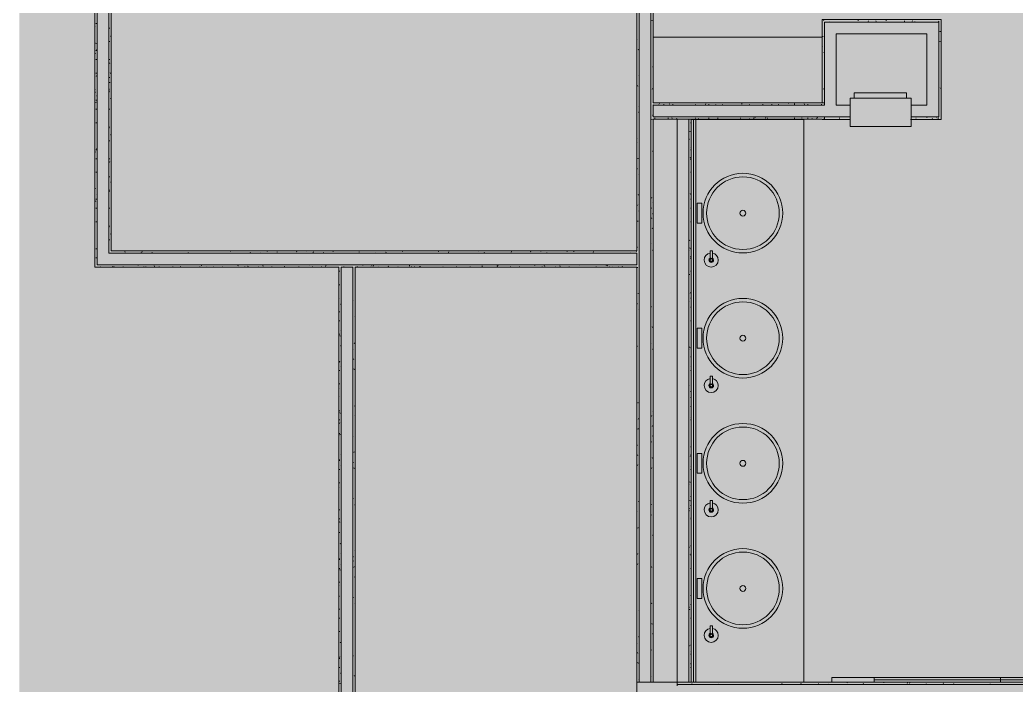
# Model space of a CAD drawing. Header units: inches. Extents: x 4757 to 6810, y 9919 to 10986.
# Drawn here: x 5178.5 to 5390.8, y 10132.2 to 10274 of the extents above; entities that cross this region are included whole.
import ezdxf

# ---------------------------------------------------------------- set-up
doc = ezdxf.new("R2010")
doc.units = ezdxf.units.IN
doc.header["$MEASUREMENT"] = 0
for name, color, linetype, lineweight in [('A-DETL-GENF', 92, 'Continuous', 9), ('A-DETL-THIN', 151, 'Continuous', 9), ('A-EQPM', 7, 'Continuous', 9), ('A-FLOR-CASE', 7, 'Continuous', 9), ('A-WALL-PATT', 111, 'Continuous', 13), ('I-WALL', 2, 'Continuous', 9), ('Propidex Polylines', 7, 'Continuous', 9), ('Rosslyn Plaza North_1777 North Kent St _W632_-09_dwg', 8, 'Continuous', 9)]:
    doc.layers.add(name, color=color, linetype=linetype, lineweight=lineweight)

# ---------------------------------------------------------------- blocks, each defined once
blk = doc.blocks.new('Rosslyn Plaza North_1777 North Kent St _W632_-09_dwg-6954577-Level XX  CONSTRUCTION')
at = {"lineweight": 9}
for p, q in [((5368.35, 10252.78), (5368.29, 10252.73)), ((5310.42, 10132.79), (5310.3, 10132.79))]:
    blk.add_line(p, q, dxfattribs=at)
at = {"lineweight": 9, "flags": 128}
for points in [[(5356.3, 10257.28), (5356.3, 10258.41), (5367.42, 10258.41), (5367.42, 10257.28)], [(5351.49, 10132.78), (5351.49, 10133.78), (5387.49, 10133.78), (5387.49, 10132.78)]]:
    blk.add_lwpolyline(points, dxfattribs=at)
blk.add_lwpolyline([(5313.92, 10132.78), (5319.06, 10132.78)], close=True, dxfattribs=at)
at = {"layer": 'A-EQPM', "flags": 128}
for points in [[(5355.42, 10251.28), (5368.42, 10251.28), (5368.42, 10257.28), (5355.42, 10257.28)], [(5321.56, 10252.78), (5322.56, 10252.78), (5322.56, 10132.78), (5321.56, 10132.78), (5322.06, 10132.78), (5322.06, 10252.78), (5321.56, 10252.78), (5321.56, 10132.78)], [(5360.5, 10132.78), (5360.5, 10133.78), (5396.5, 10133.78), (5396.5, 10132.78), (5396.5, 10133.28), (5360.5, 10133.28), (5360.5, 10132.78), (5396.5, 10132.78)]]:
    blk.add_lwpolyline(points, close=True, dxfattribs=at)
for points in [[(5326.06, 10222.88), (5326.06, 10224.78), (5325.56, 10224.78), (5325.56, 10222.88)], [(5326.06, 10196.13), (5326.06, 10198.03), (5325.56, 10198.03), (5325.56, 10196.13)], [(5326.06, 10169.63), (5326.06, 10171.53), (5325.56, 10171.53), (5325.56, 10169.63)], [(5326.06, 10142.88), (5326.06, 10144.78), (5325.56, 10144.78), (5325.56, 10142.88)]]:
    blk.add_lwpolyline(points, dxfattribs=at)
at = {"layer": 'A-EQPM'}
for centre, radius, start, end in [((5325.81, 10222.78), 1.5, 99.3186, 179.9853), ((5325.82, 10222.78), 1.5, 0.0147, 80.6814), ((5325.81, 10222.78), 1.5, 180, 0), ((5325.81, 10222.78), 0.5, 119.9773, 179.9773), ((5325.81, 10222.78), 0.5, 180, 0), ((5325.82, 10222.78), 0.382, 0, 180), ((5325.82, 10222.78), 0.382, 180, 0), ((5325.81, 10222.78), 0.25, 0, 180), ((5325.81, 10222.78), 0.25, 180, 0), ((5325.82, 10222.78), 0.5, 0.0227, 60.0227), ((5325.81, 10196.03), 1.5, 99.3186, 179.9853), ((5325.82, 10196.03), 1.5, 0.0147, 80.6814), ((5325.81, 10196.03), 1.5, 180, 0), ((5325.81, 10196.03), 0.5, 119.9773, 179.9773), ((5325.81, 10196.03), 0.5, 180, 0), ((5325.82, 10196.03), 0.382, 0, 180), ((5325.82, 10196.03), 0.382, 180, 0), ((5325.81, 10196.03), 0.25, 0, 180), ((5325.81, 10196.03), 0.25, 180, 0), ((5325.82, 10196.03), 0.5, 0.0227, 60.0227), ((5325.81, 10169.53), 1.5, 99.3186, 179.9853), ((5325.82, 10169.53), 1.5, 0.0147, 80.6814), ((5325.81, 10169.53), 1.5, 180, 0), ((5325.81, 10169.53), 0.5, 119.9773, 179.9773), ((5325.81, 10169.53), 0.5, 180, 0), ((5325.82, 10169.53), 0.382, 0, 180), ((5325.82, 10169.53), 0.382, 180, 0), ((5325.81, 10169.53), 0.25, 0, 180), ((5325.81, 10169.53), 0.25, 180, 0), ((5325.82, 10169.53), 0.5, 0.0227, 60.0227), ((5325.81, 10142.78), 1.5, 99.3186, 179.9853), ((5325.82, 10142.78), 1.5, 0.0147, 80.6814), ((5325.81, 10142.78), 1.5, 180, 0), ((5325.81, 10142.78), 0.5, 119.9773, 179.9773), ((5325.81, 10142.78), 0.5, 180, 0), ((5325.82, 10142.78), 0.382, 0, 180), ((5325.82, 10142.78), 0.382, 180, 0), ((5325.81, 10142.78), 0.25, 0, 180), ((5325.81, 10142.78), 0.25, 180, 0), ((5325.82, 10142.78), 0.5, 0.0227, 60.0227)]:
    blk.add_arc(centre, radius, start, end, dxfattribs=at)
at = {"layer": 'A-FLOR-CASE'}
blk.add_line((5349.42, 10270.31), (5313.42, 10270.31), dxfattribs=at)
at = {"layer": 'A-FLOR-CASE', "flags": 128}
blk.add_lwpolyline([(5345.56, 10132.78), (5345.56, 10252.78), (5322.56, 10252.78)], dxfattribs=at)
for points in [[(5323.81, 10234.91), (5322.81, 10234.91), (5322.81, 10230.66), (5323.81, 10230.66)], [(5323.81, 10208.24), (5322.81, 10208.24), (5322.81, 10203.99), (5323.81, 10203.99)], [(5323.81, 10181.57), (5322.81, 10181.57), (5322.81, 10177.32), (5323.81, 10177.32)], [(5323.81, 10154.91), (5322.81, 10154.91), (5322.81, 10150.66), (5323.81, 10150.66)]]:
    blk.add_lwpolyline(points, close=True, dxfattribs=at)
at = {"layer": 'A-FLOR-CASE'}
for centre in [(5332.56, 10232.78), (5332.56, 10206.12), (5332.56, 10179.45), (5332.56, 10152.78)]:
    blk.add_circle(centre, 0.625, dxfattribs=at)
for centre, radius, start, end in [((5332.56, 10232.78), 8.49, 0, 180), ((5332.57, 10232.78), 7.74, 0, 180), ((5332.56, 10232.78), 8.49, 180, 0), ((5332.57, 10232.78), 7.74, 180, 0), ((5332.56, 10206.12), 8.49, 0, 180), ((5332.57, 10206.12), 7.74, 0, 180), ((5332.56, 10206.12), 8.49, 180, 0), ((5332.57, 10206.12), 7.74, 180, 0), ((5332.56, 10179.45), 8.49, 0, 180), ((5332.57, 10179.45), 7.74, 0, 180), ((5332.56, 10179.45), 8.49, 180, 0), ((5332.57, 10179.45), 7.74, 180, 0), ((5332.56, 10152.78), 8.49, 0, 180), ((5332.57, 10152.78), 7.74, 0, 180), ((5332.56, 10152.78), 8.49, 180, 0), ((5332.57, 10152.78), 7.74, 180, 0)]:
    blk.add_arc(centre, radius, start, end, dxfattribs=at)
at = {"layer": 'A-WALL-PATT', "color": 7, "lineweight": 9}
for p, q in [((5194.67, 10273.19), (5194.79, 10273.19)), ((5309.92, 10273.19), (5309.99, 10273.19)), ((5313.23, 10273.79), (5313.17, 10273.9)), ((5349.78, 10273.84), (5349.72, 10273.95)), ((5351.07, 10273.53), (5351.03, 10273.6)), ((5355.84, 10273.56), (5355.83, 10273.53)), ((5357.15, 10273.91), (5357.09, 10273.8)), ((5359.29, 10273.78), (5359.23, 10273.67)), ((5360.98, 10273.65), (5360.91, 10273.76)), ((5363.12, 10273.78), (5363.06, 10273.89)), ((5364.37, 10273.53), (5364.37, 10273.54)), ((5367.03, 10273.75), (5366.97, 10273.64)), ((5368.72, 10273.68), (5368.65, 10273.79)), ((5369.18, 10273.62), (5369.13, 10273.53)), ((5194.49, 10272.49), (5194.43, 10272.38)), ((5197.55, 10272.23), (5197.67, 10272.23)), ((5374.29, 10271.27), (5374.31, 10271.27)), ((5374.44, 10271.45), (5374.38, 10271.56)), ((5374.65, 10271.57), (5374.58, 10271.46)), ((5194.71, 10269.04), (5194.65, 10268.93)), ((5197.55, 10269.35), (5197.67, 10269.35)), ((5197.82, 10270.57), (5197.75, 10270.46)), ((5309.92, 10270.31), (5309.99, 10270.31)), ((5309.98, 10269), (5309.92, 10268.9)), ((5310.03, 10269.73), (5309.97, 10269.84)), ((5349.64, 10270.49), (5349.57, 10270.38)), ((5374.57, 10269.3), (5374.51, 10269.41)), ((5194.58, 10266.89), (5194.52, 10266.78)), ((5194.67, 10267.43), (5194.79, 10267.43)), ((5194.9, 10267.55), (5194.83, 10267.66)), ((5310.33, 10267.69), (5310.26, 10267.58)), ((5312.95, 10268.39), (5312.92, 10268.34)), ((5349.51, 10268.35), (5349.44, 10268.24)), ((5349.86, 10267.04), (5349.79, 10266.93)), ((5374.29, 10267.43), (5374.31, 10267.43)), ((5194.67, 10265.51), (5194.79, 10265.51)), ((5194.91, 10265.54), (5194.87, 10265.47)), ((5197.55, 10265.51), (5197.67, 10265.51)), ((5197.65, 10264.71), (5197.58, 10264.82)), ((5309.92, 10264.55), (5309.99, 10264.55)), ((5194.67, 10262.63), (5194.79, 10262.63)), ((5197.43, 10264.14), (5197.41, 10264.11)), ((5197.78, 10262.56), (5197.71, 10262.67)), ((5309.92, 10262.63), (5309.99, 10262.63)), ((5313.39, 10263.91), (5313.33, 10264.02)), ((5374.29, 10263.59), (5374.31, 10263.59)), ((5194.45, 10260.64), (5194.41, 10260.71)), ((5194.8, 10261.96), (5194.74, 10262.07)), ((5197.55, 10261.67), (5197.67, 10261.67)), ((5197.65, 10260.69), (5197.59, 10260.58)), ((5197.9, 10260.42), (5197.84, 10260.53)), ((5310.42, 10262.09), (5310.36, 10261.98)), ((5349.47, 10260.61), (5349.42, 10260.52)), ((5374.29, 10260.71), (5374.31, 10260.71)), ((5194.55, 10259.15), (5194.49, 10259.04)), ((5194.58, 10258.5), (5194.52, 10258.61)), ((5197.52, 10258.55), (5197.46, 10258.44)), ((5197.55, 10259.11), (5197.49, 10259.22)), ((5197.55, 10258.79), (5197.67, 10258.79)), ((5309.92, 10259.75), (5309.99, 10259.75)), ((5310.19, 10259.85), (5310.13, 10259.96)), ((5313.27, 10259.34), (5313.2, 10259.23)), ((5349.82, 10259.3), (5349.76, 10259.19)), ((5374.35, 10259.54), (5374.29, 10259.44)), ((5374.73, 10259.42), (5374.67, 10259.53)), ((5194.71, 10256.36), (5194.64, 10256.47)), ((5194.67, 10256.87), (5194.79, 10256.87)), ((5194.9, 10257.84), (5194.84, 10257.73)), ((5197.88, 10257.23), (5197.81, 10257.12)), ((5312.95, 10257), (5312.92, 10257.05)), ((5314.74, 10255.82), (5314.67, 10255.93)), ((5314.8, 10256.24), (5314.74, 10256.13)), ((5316.94, 10256.11), (5316.88, 10256)), ((5324.68, 10256.07), (5324.62, 10255.96)), ((5326.83, 10255.95), (5326.76, 10255.84)), ((5332.36, 10256.02), (5332.3, 10256.13)), ((5333.69, 10256.31), (5333.67, 10256.28)), ((5340.16, 10256.01), (5340.1, 10255.9)), ((5341.45, 10256.31), (5341.41, 10256.25)), ((5342.24, 10256.18), (5342.18, 10256.29)), ((5343.62, 10256.23), (5343.55, 10256.12)), ((5344.38, 10256.31), (5344.38, 10256.31)), ((5345.7, 10255.96), (5345.63, 10256.07)), ((5349.92, 10256.32), (5349.92, 10256.33)), ((5374.29, 10256.87), (5374.31, 10256.87)), ((5194.67, 10254.95), (5194.79, 10254.95)), ((5197.55, 10254.95), (5197.67, 10254.95)), ((5309.92, 10253.99), (5309.99, 10253.99)), ((5310.39, 10254.35), (5310.32, 10254.24)), ((5310.42, 10255.62), (5310.39, 10255.67)), ((5313.49, 10255.89), (5313.45, 10255.81)), ((5315.63, 10255.91), (5315.75, 10255.91)), ((5317.55, 10255.91), (5317.67, 10255.91)), ((5320.28, 10255.81), (5320.27, 10255.84)), ((5322.35, 10255.91), (5322.47, 10255.91)), ((5325.23, 10255.91), (5325.35, 10255.91)), ((5328.11, 10255.91), (5328.23, 10255.91)), ((5333.87, 10255.91), (5333.99, 10255.91)), ((5336.75, 10255.91), (5336.88, 10255.91)), ((5338.67, 10255.91), (5338.79, 10255.91)), ((5343.47, 10255.91), (5343.59, 10255.91)), ((5346.35, 10255.91), (5346.47, 10255.91)), ((5349.23, 10255.91), (5349.35, 10255.91)), ((5194.67, 10252.07), (5194.79, 10252.07)), ((5197.46, 10253.51), (5197.41, 10253.59)), ((5309.92, 10252.07), (5309.99, 10252.07)), ((5313.2, 10252.72), (5313.14, 10252.83)), ((5313.36, 10253.74), (5313.3, 10253.63)), ((5313.71, 10253.03), (5313.83, 10253.03)), ((5316.59, 10253.03), (5316.71, 10253.03)), ((5317.49, 10252.98), (5317.43, 10253.08)), ((5318.48, 10253.01), (5318.42, 10252.9)), ((5320.62, 10252.88), (5320.58, 10252.81)), ((5321.39, 10252.07), (5321.51, 10252.07)), ((5322.35, 10253.03), (5322.47, 10253.03)), ((5323.09, 10252.88), (5323.02, 10252.99)), ((5325.23, 10253.03), (5325.35, 10253.03)), ((5327.15, 10253.03), (5327.27, 10253.03)), ((5327.52, 10253.31), (5327.47, 10253.21)), ((5331.95, 10253.03), (5332.07, 10253.03)), ((5333.96, 10252.94), (5333.9, 10252.83)), ((5334.83, 10253.03), (5334.95, 10253.03)), ((5335.11, 10253.17), (5335.05, 10253.28)), ((5335.27, 10253.29), (5335.21, 10253.18)), ((5337.41, 10253.16), (5337.35, 10253.05)), ((5337.71, 10253.03), (5337.83, 10253.03)), ((5343.47, 10253.03), (5343.59, 10253.03)), ((5345.15, 10253.13), (5345.09, 10253.02)), ((5346.35, 10253.03), (5346.47, 10253.03)), ((5347.29, 10253), (5347.23, 10252.89)), ((5348.27, 10253.03), (5348.4, 10253.03)), ((5348.45, 10253.11), (5348.38, 10253.22)), ((5349.74, 10252.8), (5349.7, 10252.87)), ((5353.07, 10253.03), (5353.19, 10253.03)), ((5369.39, 10253.03), (5369.51, 10253.03)), ((5371.83, 10253.25), (5371.76, 10253.13)), ((5372.98, 10252.87), (5372.91, 10252.98)), ((5373.97, 10253.12), (5373.9, 10253.01)), ((5197.49, 10250.81), (5197.43, 10250.7)), ((5197.55, 10251.11), (5197.67, 10251.11)), ((5321.32, 10250.25), (5321.26, 10250.14)), ((5197.55, 10248.23), (5197.67, 10248.23)), ((5197.84, 10249.5), (5197.78, 10249.38)), ((5309.92, 10249.19), (5309.99, 10249.19)), ((5310.01, 10248.66), (5309.94, 10248.77)), ((5310, 10247.92), (5309.94, 10247.81)), ((5321.2, 10248.47), (5321.14, 10248.58)), ((5194.61, 10245.82), (5194.55, 10245.71)), ((5194.67, 10246.31), (5194.79, 10246.31)), ((5194.87, 10246.48), (5194.81, 10246.59)), ((5313.33, 10246), (5313.26, 10245.89)), ((5321.39, 10246.31), (5321.51, 10246.31)), ((5321.55, 10246.8), (5321.48, 10246.69)), ((5194.67, 10244.39), (5194.79, 10244.39)), ((5197.55, 10244.39), (5197.67, 10244.39)), ((5197.62, 10243.63), (5197.56, 10243.74)), ((5309.92, 10243.43), (5309.99, 10243.43)), ((5310.22, 10244.47), (5310.16, 10244.36)), ((5321.42, 10244.66), (5321.35, 10244.55)), ((5321.39, 10244.39), (5321.51, 10244.39)), ((5321.46, 10244.18), (5321.39, 10244.29)), ((5194.67, 10241.51), (5194.79, 10241.51)), ((5309.92, 10241.51), (5309.99, 10241.51)), ((5310.1, 10242.33), (5310.03, 10242.22)), ((5321.39, 10241.51), (5321.51, 10241.51)), ((5194.43, 10239.57), (5194.41, 10239.59)), ((5197.55, 10240.55), (5197.67, 10240.55)), ((5197.88, 10239.34), (5197.82, 10239.45)), ((5310.42, 10240.97), (5310.38, 10240.91)), ((5312.94, 10239.58), (5312.92, 10239.54)), ((5194.58, 10238.08), (5194.51, 10237.97)), ((5197.55, 10237.47), (5197.49, 10237.36)), ((5197.55, 10237.67), (5197.67, 10237.67)), ((5309.92, 10238.63), (5309.99, 10238.63)), ((5321.38, 10236.92), (5321.32, 10236.81)), ((5194.68, 10235.28), (5194.62, 10235.39)), ((5194.67, 10235.75), (5194.79, 10235.75)), ((5194.91, 10236.74), (5194.86, 10236.66)), ((5310.3, 10236.63), (5310.23, 10236.74)), ((5313.16, 10236.12), (5313.1, 10236.01)), ((5313.4, 10235.1), (5313.34, 10235.21)), ((5321.39, 10235.75), (5321.51, 10235.75)), ((5194.67, 10233.83), (5194.79, 10233.83)), ((5197.55, 10233.83), (5197.67, 10233.83)), ((5309.92, 10232.87), (5309.99, 10232.87)), ((5310.06, 10234.59), (5310, 10234.48)), ((5310.41, 10233.28), (5310.35, 10233.17)), ((5310.42, 10234.5), (5310.36, 10234.6)), ((5313.04, 10233.98), (5312.97, 10233.87)), ((5313.05, 10233.78), (5312.99, 10233.89)), ((5313.39, 10232.67), (5313.32, 10232.56)), ((5321.39, 10233.83), (5321.51, 10233.83)), ((5194.67, 10230.95), (5194.79, 10230.95)), ((5197.43, 10232.44), (5197.41, 10232.47)), ((5309.92, 10230.95), (5309.99, 10230.95)), ((5310.2, 10231.03), (5310.14, 10231.14)), ((5313.18, 10231.64), (5313.11, 10231.75)), ((5321.39, 10230.95), (5321.51, 10230.95)), ((5197.51, 10229.73), (5197.45, 10229.62)), ((5197.55, 10229.99), (5197.67, 10229.99)), ((5197.87, 10228.42), (5197.8, 10228.31)), ((5313.31, 10229.5), (5313.24, 10229.61)), ((5197.55, 10227.11), (5197.67, 10227.11)), ((5309.92, 10228.07), (5309.99, 10228.07)), ((5309.98, 10227.58), (5309.92, 10227.69)), ((5312.96, 10228.19), (5312.92, 10228.25)), ((5313, 10226.24), (5312.94, 10226.13)), ((5321.22, 10227.04), (5321.16, 10226.93)), ((5194.67, 10225.19), (5194.79, 10225.19)), ((5200.92, 10224.47), (5200.86, 10224.58)), ((5204.36, 10224.28), (5204.31, 10224.36)), ((5204.52, 10224.58), (5204.45, 10224.47)), ((5206.66, 10224.45), (5206.6, 10224.34)), ((5212.95, 10224.77), (5212.94, 10224.78)), ((5214.4, 10224.42), (5214.34, 10224.31)), ((5216.54, 10224.29), (5216.54, 10224.28)), ((5223.45, 10224.73), (5223.39, 10224.62)), ((5226.28, 10224.71), (5226.24, 10224.78)), ((5227.6, 10224.35), (5227.53, 10224.46)), ((5229.88, 10224.35), (5229.84, 10224.28)), ((5231.19, 10224.7), (5231.13, 10224.59)), ((5233.33, 10224.57), (5233.27, 10224.46)), ((5237.48, 10224.52), (5237.42, 10224.63)), ((5239.62, 10224.65), (5239.56, 10224.76)), ((5240.93, 10224.29), (5240.87, 10224.4)), ((5241.07, 10224.54), (5241.01, 10224.42)), ((5243.22, 10224.41), (5243.15, 10224.3)), ((5245.22, 10224.55), (5245.15, 10224.66)), ((5250.08, 10224.78), (5250.06, 10224.74)), ((5250.81, 10224.46), (5250.75, 10224.57)), ((5254.24, 10224.28), (5254.21, 10224.34)), ((5256.55, 10224.47), (5256.49, 10224.36)), ((5257.84, 10224.78), (5257.8, 10224.71)), ((5260.01, 10224.69), (5259.94, 10224.58)), ((5262.84, 10224.75), (5262.82, 10224.78)), ((5267.75, 10224.65), (5267.68, 10224.54)), ((5269.89, 10224.53), (5269.83, 10224.42)), ((5276.18, 10224.69), (5276.12, 10224.78)), ((5277.49, 10224.34), (5277.42, 10224.45)), ((5283.23, 10224.58), (5283.16, 10224.48)), ((5286.67, 10224.78), (5286.62, 10224.7)), ((5287.37, 10224.5), (5287.31, 10224.61)), ((5289.51, 10224.63), (5289.45, 10224.74)), ((5290.82, 10224.28), (5290.76, 10224.39)), ((5294.42, 10224.77), (5294.36, 10224.66)), ((5295.11, 10224.54), (5295.05, 10224.65)), ((5296.56, 10224.64), (5296.5, 10224.54)), ((5300.71, 10224.44), (5300.64, 10224.55)), ((5304.12, 10224.28), (5304.1, 10224.33)), ((5308.59, 10224.35), (5308.55, 10224.28)), ((5309.9, 10224.71), (5309.83, 10224.59)), ((5310.11, 10225.44), (5310.05, 10225.55)), ((5313.35, 10224.93), (5313.29, 10224.82)), ((5321.09, 10224.89), (5321.06, 10224.85)), ((5321.3, 10225.25), (5321.24, 10225.36)), ((5321.39, 10225.19), (5321.51, 10225.19)), ((5194.67, 10223.27), (5194.79, 10223.27)), ((5194.91, 10223.36), (5194.91, 10223.37)), ((5309.92, 10222.31), (5309.99, 10222.31)), ((5321.43, 10223.11), (5321.37, 10223.21)), ((5321.44, 10223.58), (5321.38, 10223.47)), ((5321.39, 10223.27), (5321.51, 10223.27)), ((5195.63, 10221.35), (5195.75, 10221.35)), ((5198.08, 10221.72), (5198.04, 10221.78)), ((5198.31, 10221.51), (5198.25, 10221.4)), ((5198.51, 10221.35), (5198.63, 10221.35)), ((5200.45, 10221.38), (5200.4, 10221.28)), ((5200.43, 10221.35), (5200.55, 10221.35)), ((5203.67, 10221.63), (5203.61, 10221.74)), ((5204.98, 10221.28), (5204.92, 10221.39)), ((5205.23, 10221.35), (5205.35, 10221.35)), ((5207.13, 10221.41), (5207.06, 10221.52)), ((5208.11, 10221.35), (5208.23, 10221.35)), ((5208.19, 10221.35), (5208.16, 10221.28)), ((5210.99, 10221.35), (5211.11, 10221.35)), ((5212.73, 10221.31), (5212.66, 10221.42)), ((5216.75, 10221.35), (5216.88, 10221.35)), ((5217.25, 10221.66), (5217.18, 10221.55)), ((5218.28, 10221.28), (5218.26, 10221.33)), ((5219.63, 10221.35), (5219.75, 10221.35)), ((5221.55, 10221.35), (5221.67, 10221.35)), ((5224.98, 10221.63), (5224.92, 10221.52)), ((5226.35, 10221.35), (5226.47, 10221.35)), ((5227.13, 10221.5), (5227.06, 10221.39)), ((5229.23, 10221.35), (5229.35, 10221.35)), ((5230.35, 10221.51), (5230.28, 10221.62)), ((5232.11, 10221.35), (5232.23, 10221.35)), ((5234.87, 10221.47), (5234.8, 10221.36)), ((5237.01, 10221.34), (5236.98, 10221.28)), ((5237.87, 10221.35), (5237.99, 10221.35)), ((5240.23, 10221.67), (5240.17, 10221.78)), ((5240.75, 10221.35), (5240.88, 10221.35)), ((5242.67, 10221.35), (5242.79, 10221.35)), ((5243.68, 10221.45), (5243.62, 10221.56)), ((5243.92, 10221.78), (5243.85, 10221.67)), ((5246.51, 10220.39), (5246.63, 10220.39)), ((5247.47, 10221.35), (5247.59, 10221.35)), ((5247.97, 10221.71), (5247.93, 10221.78)), ((5249.43, 10220.39), (5249.51, 10220.39)), ((5250.35, 10221.4), (5250.28, 10221.29)), ((5250.35, 10221.35), (5250.47, 10221.35)), ((5251.66, 10221.75), (5251.59, 10221.64)), ((5253.23, 10221.35), (5253.35, 10221.35)), ((5253.57, 10221.61), (5253.5, 10221.72)), ((5253.8, 10221.62), (5253.74, 10221.51)), ((5254.87, 10221.28), (5254.81, 10221.37)), ((5257.02, 10221.39), (5256.96, 10221.5)), ((5258.99, 10221.35), (5259.11, 10221.35)), ((5261.54, 10221.59), (5261.48, 10221.48)), ((5261.87, 10221.35), (5261.99, 10221.35)), ((5262.62, 10221.29), (5262.55, 10221.41)), ((5263.68, 10221.46), (5263.62, 10221.35)), ((5263.79, 10221.35), (5263.92, 10221.35)), ((5268.17, 10221.28), (5268.15, 10221.31)), ((5268.59, 10221.35), (5268.71, 10221.35)), ((5271.47, 10221.35), (5271.59, 10221.35)), ((5274.35, 10221.35), (5274.47, 10221.35)), ((5277.02, 10221.52), (5276.96, 10221.41)), ((5278.28, 10221.78), (5278.27, 10221.76)), ((5280.11, 10221.35), (5280.23, 10221.35)), ((5280.24, 10221.49), (5280.18, 10221.6)), ((5280.47, 10221.74), (5280.41, 10221.63)), ((5282.99, 10221.35), (5283.11, 10221.35)), ((5284.91, 10221.35), (5285.03, 10221.35)), ((5288.21, 10221.71), (5288.15, 10221.6)), ((5289.71, 10221.35), (5289.83, 10221.35)), ((5290.12, 10221.66), (5290.06, 10221.77)), ((5290.36, 10221.58), (5290.29, 10221.47)), ((5292.59, 10221.35), (5292.71, 10221.35)), ((5293.58, 10221.43), (5293.51, 10221.54)), ((5295.47, 10221.35), (5295.59, 10221.35)), ((5297.86, 10221.69), (5297.81, 10221.78)), ((5301.23, 10221.35), (5301.35, 10221.35)), ((5302.38, 10221.29), (5302.38, 10221.28)), ((5303.46, 10221.6), (5303.4, 10221.71)), ((5303.69, 10221.64), (5303.63, 10221.53)), ((5304.11, 10221.35), (5304.23, 10221.35)), ((5304.75, 10221.28), (5304.71, 10221.35)), ((5306.03, 10221.35), (5306.15, 10221.35)), ((5306.91, 10221.37), (5306.85, 10221.48)), ((5307.1, 10221.78), (5307.08, 10221.75)), ((5309.92, 10220.39), (5309.99, 10220.39)), ((5310.12, 10221.25), (5310.06, 10221.14)), ((5321.39, 10220.39), (5321.51, 10220.39)), ((5321.56, 10220.96), (5321.5, 10221.07)), ((5246.44, 10218.6), (5246.43, 10218.61)), ((5313.42, 10219.7), (5313.41, 10219.73)), ((5321.21, 10219.65), (5321.15, 10219.76)), ((5246.51, 10217.51), (5246.63, 10217.51)), ((5249.43, 10216.55), (5249.51, 10216.55)), ((5309.92, 10217.51), (5309.99, 10217.51)), ((5310.27, 10215.55), (5310.21, 10215.66)), ((5321.41, 10215.84), (5321.35, 10215.73)), ((5246.51, 10214.75), (5246.44, 10214.64)), ((5249.48, 10214.14), (5249.43, 10214.06)), ((5249.43, 10213.67), (5249.51, 10213.67)), ((5310.09, 10213.51), (5310.02, 10213.4)), ((5321.12, 10214.05), (5321.06, 10214.14)), ((5321.39, 10214.63), (5321.51, 10214.63)), ((5246.51, 10211.75), (5246.63, 10211.75)), ((5246.86, 10213.44), (5246.79, 10213.33)), ((5309.92, 10211.75), (5309.99, 10211.75)), ((5310.42, 10212.17), (5310.38, 10212.09)), ((5313.02, 10212.71), (5312.96, 10212.82)), ((5313.06, 10212.9), (5313, 10212.79)), ((5321.39, 10212.71), (5321.51, 10212.71)), ((5246.51, 10209.83), (5246.63, 10209.83)), ((5249.43, 10209.83), (5249.51, 10209.83)), ((5249.92, 10210.64), (5249.86, 10210.75)), ((5309.92, 10209.83), (5309.99, 10209.83)), ((5321.39, 10209.83), (5321.51, 10209.83)), ((5246.93, 10207.81), (5246.89, 10207.73)), ((5313.28, 10208.42), (5313.22, 10208.53)), ((5246.51, 10206.95), (5246.63, 10206.95)), ((5246.73, 10206.58), (5246.66, 10206.69)), ((5249.45, 10206.4), (5249.43, 10206.38)), ((5249.43, 10205.99), (5249.51, 10205.99)), ((5249.8, 10205.09), (5249.73, 10204.98)), ((5249.83, 10205.04), (5249.77, 10205.15)), ((5309.92, 10206.95), (5309.99, 10206.95)), ((5313.03, 10205.16), (5312.96, 10205.05)), ((5246.86, 10204.44), (5246.79, 10204.55)), ((5249.48, 10203.73), (5249.43, 10203.81)), ((5249.43, 10203.11), (5249.51, 10203.11)), ((5310.08, 10204.36), (5310.02, 10204.47)), ((5313.38, 10203.85), (5313.31, 10203.74)), ((5321.12, 10203.82), (5321.06, 10203.73)), ((5321.28, 10204.17), (5321.21, 10204.28)), ((5321.39, 10204.07), (5321.51, 10204.07)), ((5246.51, 10201.19), (5246.63, 10201.19)), ((5246.63, 10200.98), (5246.57, 10201.09)), ((5246.93, 10202.38), (5246.92, 10202.4)), ((5249.61, 10201.59), (5249.54, 10201.7)), ((5309.92, 10201.19), (5309.99, 10201.19)), ((5321.39, 10202.15), (5321.51, 10202.15)), ((5246.51, 10199.27), (5246.63, 10199.27)), ((5246.92, 10200.1), (5246.85, 10199.99)), ((5249.43, 10199.27), (5249.51, 10199.27)), ((5249.74, 10199.45), (5249.67, 10199.56)), ((5249.89, 10199.49), (5249.83, 10199.38)), ((5309.92, 10199.27), (5309.99, 10199.27)), ((5321.39, 10199.27), (5321.51, 10199.27)), ((5321.54, 10199.89), (5321.47, 10200)), ((5313.42, 10198.16), (5313.41, 10198.14)), ((5246.54, 10195.38), (5246.48, 10195.49)), ((5246.51, 10196.39), (5246.63, 10196.39)), ((5249.43, 10195.43), (5249.51, 10195.43)), ((5309.92, 10196.39), (5309.99, 10196.39)), ((5321.08, 10196.08), (5321.06, 10196.05)), ((5321.43, 10194.77), (5321.37, 10194.66)), ((5246.53, 10193.67), (5246.47, 10193.56)), ((5249.43, 10192.55), (5249.51, 10192.55)), ((5310.11, 10192.43), (5310.05, 10192.32)), ((5310.38, 10192.33), (5310.31, 10192.44)), ((5321.09, 10192.98), (5321.06, 10193.02)), ((5321.39, 10193.51), (5321.51, 10193.51)), ((5246.51, 10190.63), (5246.63, 10190.63)), ((5246.75, 10190.22), (5246.69, 10190.11)), ((5249.86, 10191.75), (5249.79, 10191.64)), ((5309.92, 10190.63), (5309.99, 10190.63)), ((5313.42, 10190.48), (5313.37, 10190.4)), ((5313.42, 10190.9), (5313.42, 10190.91)), ((5321.39, 10191.59), (5321.51, 10191.59)), ((5246.51, 10188.71), (5246.63, 10188.71)), ((5246.63, 10188.07), (5246.56, 10187.96)), ((5249.43, 10188.71), (5249.51, 10188.71)), ((5249.9, 10189.56), (5249.83, 10189.67)), ((5309.92, 10188.71), (5309.99, 10188.71)), ((5310.33, 10188.98), (5310.27, 10188.87)), ((5313.13, 10189.49), (5313.06, 10189.6)), ((5321.39, 10188.71), (5321.51, 10188.71)), ((5321.53, 10189.17), (5321.47, 10189.06)), ((5246.93, 10186.69), (5246.91, 10186.65)), ((5310.21, 10186.84), (5310.14, 10186.73)), ((5310.28, 10186.74), (5310.22, 10186.85)), ((5313.26, 10187.35), (5313.19, 10187.46)), ((5246.51, 10185.83), (5246.63, 10185.83)), ((5246.7, 10185.5), (5246.64, 10185.61)), ((5249.47, 10185.32), (5249.43, 10185.26)), ((5249.43, 10184.87), (5249.51, 10184.87)), ((5309.92, 10185.83), (5309.99, 10185.83)), ((5309.93, 10185.43), (5309.92, 10185.45)), ((5313.03, 10183.89), (5312.97, 10184)), ((5313.05, 10184.09), (5312.99, 10183.98)), ((5313.38, 10185.2), (5313.32, 10185.31)), ((5249.45, 10182.66), (5249.43, 10182.69)), ((5249.43, 10181.99), (5249.51, 10181.99)), ((5249.69, 10181.87), (5249.63, 10181.76)), ((5310.06, 10183.28), (5310, 10183.39)), ((5321.39, 10182.95), (5321.51, 10182.95)), ((5246.51, 10180.07), (5246.63, 10180.07)), ((5246.59, 10180.33), (5246.53, 10180.22)), ((5246.93, 10181.26), (5246.9, 10181.33)), ((5249.57, 10179.72), (5249.5, 10179.62)), ((5309.92, 10180.07), (5309.99, 10180.07)), ((5310.19, 10181.14), (5310.12, 10181.25)), ((5313.27, 10180.63), (5313.21, 10180.52)), ((5321.38, 10180.95), (5321.32, 10181.06)), ((5321.39, 10181.03), (5321.51, 10181.03)), ((5321.49, 10181.43), (5321.43, 10181.32)), ((5246.51, 10178.15), (5246.63, 10178.15)), ((5246.93, 10179.01), (5246.88, 10178.91)), ((5249.43, 10178.15), (5249.51, 10178.15)), ((5249.71, 10178.37), (5249.65, 10178.48)), ((5249.92, 10178.41), (5249.85, 10178.3)), ((5309.92, 10178.15), (5309.99, 10178.15)), ((5310.17, 10179.1), (5310.11, 10178.99)), ((5312.94, 10178.29), (5312.92, 10178.33)), ((5313.15, 10178.49), (5313.08, 10178.38)), ((5321.39, 10178.15), (5321.51, 10178.15)), ((5321.51, 10178.81), (5321.45, 10178.92)), ((5246.51, 10175.27), (5246.63, 10175.27)), ((5309.92, 10175.27), (5309.99, 10175.27)), ((5321.29, 10175.36), (5321.22, 10175.47)), ((5246.51, 10174.31), (5246.45, 10174.42)), ((5249.43, 10174.31), (5249.51, 10174.31)), ((5321.11, 10175), (5321.06, 10174.93)), ((5249.43, 10171.43), (5249.51, 10171.43)), ((5249.53, 10171.99), (5249.47, 10171.88)), ((5310.35, 10171.26), (5310.29, 10171.37)), ((5321.33, 10171.55), (5321.27, 10171.44)), ((5321.39, 10172.39), (5321.51, 10172.39)), ((5246.51, 10169.51), (5246.63, 10169.51)), ((5249.88, 10170.67), (5249.82, 10170.56)), ((5309.92, 10169.51), (5309.99, 10169.51)), ((5310.01, 10169.22), (5309.95, 10169.11)), ((5313.11, 10170.75), (5313.05, 10170.64)), ((5313.42, 10169.36), (5313.4, 10169.33)), ((5321.19, 10169.76), (5321.13, 10169.87)), ((5321.2, 10169.4), (5321.14, 10169.29)), ((5321.39, 10170.47), (5321.51, 10170.47)), ((5246.51, 10167.59), (5246.63, 10167.59)), ((5246.65, 10167), (5246.59, 10166.89)), ((5249.43, 10167.59), (5249.51, 10167.59)), ((5309.92, 10167.59), (5309.99, 10167.59)), ((5313.1, 10168.41), (5313.04, 10168.52)), ((5321.39, 10167.59), (5321.51, 10167.59)), ((5321.55, 10168.09), (5321.49, 10167.98)), ((5246.51, 10164.71), (5246.63, 10164.71)), ((5309.92, 10164.71), (5309.99, 10164.71)), ((5310.23, 10165.76), (5310.17, 10165.65)), ((5249.43, 10163.75), (5249.51, 10163.75)), ((5313.36, 10164.13), (5313.3, 10164.24)), ((5246.81, 10162.28), (5246.74, 10162.39)), ((5249.43, 10160.87), (5249.51, 10160.87)), ((5249.91, 10160.75), (5249.84, 10160.86)), ((5312.95, 10160.87), (5312.92, 10160.82)), ((5321.17, 10161.66), (5321.1, 10161.55)), ((5321.39, 10161.83), (5321.51, 10161.83)), ((5246.51, 10158.95), (5246.63, 10158.95)), ((5246.62, 10159.26), (5246.55, 10159.15)), ((5246.93, 10160.14), (5246.87, 10160.25)), ((5249.56, 10159.44), (5249.49, 10159.55)), ((5249.59, 10158.65), (5249.53, 10158.54)), ((5309.92, 10158.95), (5309.99, 10158.95)), ((5310.16, 10160.06), (5310.1, 10160.17)), ((5321.36, 10159.88), (5321.29, 10159.99)), ((5321.39, 10159.91), (5321.51, 10159.91)), ((5321.52, 10160.35), (5321.46, 10160.24)), ((5246.51, 10157.03), (5246.63, 10157.03)), ((5246.71, 10156.69), (5246.65, 10156.8)), ((5246.93, 10157.89), (5246.9, 10157.84)), ((5249.43, 10157.03), (5249.51, 10157.03)), ((5249.69, 10157.29), (5249.62, 10157.4)), ((5309.92, 10157.03), (5309.99, 10157.03)), ((5310.2, 10158.02), (5310.13, 10157.91)), ((5313.17, 10157.41), (5313.11, 10157.3)), ((5321.39, 10157.03), (5321.51, 10157.03)), ((5246.51, 10154.15), (5246.63, 10154.15)), ((5249.81, 10155.15), (5249.75, 10155.26)), ((5309.92, 10154.15), (5309.99, 10154.15)), ((5321.56, 10155.67), (5321.55, 10155.7)), ((5246.49, 10153.23), (5246.43, 10153.33)), ((5249.46, 10153.84), (5249.43, 10153.89)), ((5249.43, 10153.19), (5249.51, 10153.19)), ((5246.62, 10151.09), (5246.55, 10151.2)), ((5249.43, 10150.31), (5249.51, 10150.31)), ((5249.56, 10150.91), (5249.49, 10150.8)), ((5321.39, 10151.27), (5321.51, 10151.27)), ((5246.51, 10148.39), (5246.63, 10148.39)), ((5249.91, 10149.6), (5249.84, 10149.49)), ((5309.92, 10148.39), (5309.99, 10148.39)), ((5310.42, 10148.1), (5310.39, 10148.15)), ((5313.14, 10149.67), (5313.07, 10149.56)), ((5321.17, 10148.68), (5321.1, 10148.79)), ((5321.23, 10148.33), (5321.16, 10148.22)), ((5321.39, 10149.35), (5321.51, 10149.35)), ((5246.51, 10146.47), (5246.63, 10146.47)), ((5249.43, 10146.47), (5249.51, 10146.47)), ((5309.92, 10146.47), (5309.99, 10146.47)), ((5321.39, 10146.47), (5321.51, 10146.47)), ((5246.51, 10143.59), (5246.63, 10143.59)), ((5249.93, 10145.34), (5249.91, 10145.38)), ((5309.92, 10143.59), (5309.99, 10143.59)), ((5313.21, 10145.19), (5313.14, 10145.3)), ((5246.78, 10141.21), (5246.72, 10141.32)), ((5249.43, 10142.63), (5249.51, 10142.63)), ((5310.36, 10142.44), (5310.3, 10142.55)), ((5313.33, 10143.05), (5313.27, 10143.16)), ((5249.43, 10139.75), (5249.51, 10139.75)), ((5310.01, 10141.13), (5309.95, 10141.24)), ((5313.11, 10139.6), (5313.05, 10139.71)), ((5313.42, 10140.98), (5313.4, 10141.02)), ((5321.19, 10140.59), (5321.13, 10140.48)), ((5321.39, 10140.71), (5321.51, 10140.71)), ((5321.54, 10139.28), (5321.48, 10139.17)), ((5246.51, 10137.83), (5246.63, 10137.83)), ((5246.64, 10138.18), (5246.58, 10138.07)), ((5249.53, 10138.36), (5249.47, 10138.47)), ((5309.92, 10137.83), (5309.99, 10137.83)), ((5310.14, 10138.99), (5310.07, 10139.1)), ((5321.39, 10138.79), (5321.51, 10138.79)), ((5246.51, 10135.91), (5246.63, 10135.91)), ((5249.43, 10135.91), (5249.51, 10135.91)), ((5249.93, 10136.2), (5249.9, 10136.15)), ((5309.92, 10135.91), (5309.99, 10135.91)), ((5310.22, 10136.95), (5310.16, 10136.83)), ((5310.27, 10136.85), (5310.2, 10136.96)), ((5321.39, 10135.91), (5321.51, 10135.91)), ((5321.46, 10136.66), (5321.4, 10136.77)), ((5246.51, 10133.03), (5246.63, 10133.03)), ((5246.86, 10134.73), (5246.8, 10134.62)), ((5249.79, 10134.08), (5249.73, 10134.19)), ((5309.92, 10133.03), (5309.99, 10133.03)), ((5310.42, 10133.45), (5310.38, 10133.38)), ((5313.02, 10134), (5312.95, 10134.11)), ((5321.56, 10134.55), (5321.52, 10134.62)), ((5246.74, 10132.58), (5246.67, 10132.47)), ((5319.55, 10132.28), (5319.51, 10132.35)), ((5321.72, 10132.37), (5321.65, 10132.48)), ((5321.99, 10132.37), (5321.94, 10132.28)), ((5327.31, 10132.28), (5327.25, 10132.39)), ((5328.88, 10132.78), (5328.83, 10132.7)), ((5332.85, 10132.28), (5332.85, 10132.29)), ((5340.92, 10132.52), (5340.86, 10132.41)), ((5342.18, 10132.78), (5342.17, 10132.76)), ((5344.94, 10132.47), (5344.87, 10132.58)), ((5348.66, 10132.49), (5348.6, 10132.38)), ((5350.81, 10132.36), (5350.76, 10132.28)), ((5354.82, 10132.64), (5354.76, 10132.75)), ((5356.96, 10132.77), (5356.95, 10132.78)), ((5358.27, 10132.42), (5358.21, 10132.53)), ((5358.55, 10132.32), (5358.52, 10132.28)), ((5362.56, 10132.67), (5362.49, 10132.78)), ((5367.6, 10132.64), (5367.53, 10132.53)), ((5368.16, 10132.58), (5368.09, 10132.69)), ((5369.43, 10132.28), (5369.4, 10132.34)), ((5371.61, 10132.36), (5371.55, 10132.47)), ((5375.34, 10132.61), (5375.27, 10132.5)), ((5377.19, 10132.28), (5377.14, 10132.37)), ((5377.48, 10132.48), (5377.42, 10132.37)), ((5385.22, 10132.44), (5385.16, 10132.33)), ((5387.36, 10132.32), (5387.34, 10132.28))]:
    blk.add_line(p, q, dxfattribs=at)
at = {"layer": 'A-WALL-PATT', "color": 7, "lineweight": 9, "flags": 128}
for points in [[(5374.31, 10273.59), (5374.29, 10273.62), (5374.25, 10273.7)], [(5374.19, 10253.03), (5374.29, 10253.03), (5374.31, 10253.03)]]:
    blk.add_lwpolyline(points, dxfattribs=at)
at = {"layer": 'I-WALL', "color": 7}
for p, q in [((5310.42, 10344.29), (5310.42, 10132.79)), ((5349.92, 10256.31), (5349.42, 10256.31)), ((5321.06, 10132.78), (5321.06, 10252.81)), ((5355.42, 10253.28), (5349.92, 10253.28)), ((5318.56, 10132.78), (5321.56, 10132.78)), ((5491.54, 10132.28), (5318.56, 10132.28)), ((5360.5, 10132.78), (5322.56, 10132.78))]:
    blk.add_line(p, q, dxfattribs=at)
at = {"layer": 'I-WALL', "color": 7, "flags": 128}
for points in [[(5309.92, 10344.29), (5309.92, 10224.78), (5197.91, 10224.78), (5197.91, 10365.79), (5240.79, 10365.79), (5240.79, 10369.29), (5194.41, 10369.29), (5194.41, 10221.28), (5246.43, 10221.28), (5246.43, 10032.53), (5262.41, 10032.53), (5262.41, 10036.03), (5249.93, 10036.03), (5249.93, 10221.28)], [(5240.79, 10368.79), (5194.91, 10368.79), (5194.91, 10221.78), (5309.92, 10221.78), (5309.92, 10224.28), (5197.41, 10224.28), (5197.41, 10366.29), (5240.79, 10366.29)], [(5368.42, 10252.78), (5374.79, 10252.78), (5374.79, 10274.03), (5349.42, 10274.03), (5349.42, 10256.31), (5313.42, 10256.31), (5313.42, 10365.79), (5331.42, 10365.79), (5331.42, 10369.29), (5276.79, 10369.29), (5276.79, 10365.79), (5287.79, 10365.79), (5287.79, 10367.79), (5287.79, 10368.79)], [(5312.42, 10365.79), (5312.92, 10365.79), (5312.92, 10132.79)], [(5368.42, 10253.28), (5374.29, 10253.28), (5374.29, 10273.53), (5349.92, 10273.53), (5349.92, 10255.81), (5313.42, 10255.81), (5313.42, 10253.31), (5349.92, 10253.31), (5349.92, 10252.78)], [(5355.42, 10255.78), (5352.42, 10255.78), (5352.42, 10271.03), (5371.79, 10271.03), (5371.79, 10255.78), (5368.42, 10255.78)], [(5313.42, 10132.79), (5313.42, 10252.81), (5318.56, 10252.81), (5318.56, 10132.04)], [(5318.56, 10252.81), (5321.56, 10252.81), (5349.42, 10252.81), (5349.42, 10252.78), (5355.42, 10252.78)], [(5262.41, 10035.53), (5249.43, 10035.53), (5249.43, 10221.28), (5246.93, 10221.28), (5246.93, 10033.03), (5262.41, 10033.03)], [(5249.93, 10221.28), (5309.92, 10221.28), (5309.92, 10132.79), (5313.42, 10132.79)]]:
    blk.add_lwpolyline(points, dxfattribs=at)
at = {"layer": 'Propidex Polylines', "flags": 128}
for points in [[(5441.29, 10369.3), (5194.41, 10369.3), (5194.41, 10221.28), (5246.43, 10221.28), (5246.43, 10032.53), (5309.94, 10032.53), (5309.94, 10132.8), (5488.54, 10132.8), (5488.54, 10254.28), (5441.29, 10254.28)], [(5470.54, 10033.28), (5594.79, 10033.28), (5594.79, 10369.29), (5488.04, 10369.29), (5488.04, 10355.04), (5460.04, 10355.04), (5460.04, 10369.29), (5441.29, 10369.29), (5441.29, 10254.28), (5488.54, 10254.28), (5488.54, 10132.78), (5309.94, 10132.78), (5309.94, 10032.53), (5470.54, 10032.53)]]:
    blk.add_lwpolyline(points, close=True, dxfattribs=at)

msp = doc.modelspace()

# ---------------------------------------------------------------- hatches: boundary and pattern name
at = {"layer": 'A-DETL-GENF'}
h = msp.add_hatch(color=9, dxfattribs=at)
h.paths.add_polyline_path([(6271.92, 9918.54), (6726.34, 9918.54), (6736.57, 9928.76), (6707, 9958.33), (6718.49, 9986.77), (6758.92, 9986.77), (6758.92, 10183.16), (6717.8, 10183.16), (6717.8, 10199.54), (6515.42, 10199.54), (6515.42, 10186.29), (6485.42, 10186.29), (6485.42, 10199.54), (6274.92, 10199.54), (6274.91, 10186.03), (6247.91, 10186.03), (6247.91, 10097.03), (6128.43, 10097.03), (6128.43, 9969.78), (5729.54, 9969.78), (5729.54, 9940.78), (5591.29, 9940.78), (5591.29, 9969.78), (5246.43, 9969.78), (5246.43, 10221.28), (5194.41, 10221.28), (5194.41, 10426.79), (5045.92, 10426.79), (5045.92, 10455.79), (5058.67, 10455.79), (5058.67, 10666.79), (5045.92, 10666.79), (5045.92, 10695.79), (5058.67, 10695.79), (5058.67, 10696.27), (4933.13, 10821.81), (4757.33, 10646.01), (4757.33, 10304.77), (5178.35, 10304.77), (5178.35, 9918.54), (6248.92, 9918.54)], flags=0)
h.paths.add_polyline_path([(6739.04, 9931.24), (6753.63, 9945.82), (6760.42, 9960.39), (6760.42, 9986.77), (6759.67, 9986.77), (6759.67, 9983.27), (6720.85, 9983.27), (6711.11, 9959.17), (6723.3, 9946.98)], flags=0)
h.paths.add_polyline_path([(6511.92, 9946.29), (6485.42, 9946.29), (6485.42, 9976.29), (6515.42, 9976.29), (6515.42, 9946.29)], flags=0)
h.paths.add_polyline_path([(6245.42, 9946.29), (6245.42, 9976.29), (6275.42, 9976.29), (6275.42, 9946.29), (6248.92, 9946.29)], flags=0)
h.paths.add_polyline_path([(6758.92, 10186.66), (6758.92, 10199.54), (6721.3, 10199.54), (6721.3, 10186.66)], flags=0)
h = msp.add_hatch(color=9, dxfattribs=at)
h.paths.add_polyline_path([(5271.56, 10032.53), (5594.79, 10032.53), (5594.79, 10369.29), (5194.41, 10369.29), (5194.41, 10221.28), (5246.43, 10221.28), (5246.43, 10032.53)], flags=0)
h.paths.add_polyline_path([(5726.04, 10033.28), (6128.43, 10033.28), (6128.43, 10097.03), (6247.91, 10097.03), (6247.91, 10186.79), (6246.16, 10186.79), (6246.16, 10215.79), (6247.91, 10215.79), (6247.91, 10369.29), (5726.04, 10369.29), (5726.04, 10218.14)], flags=0)

# ---------------------------------------------------------------- linework, layer by layer
at = {"layer": 'A-DETL-THIN'}
for p, q in [((5194.41, 10221.28), (5194.41, 10426.79)), ((5194.41, 10369.29), (5194.41, 10221.28)), ((5194.41, 10221.28), (5246.43, 10221.28)), ((5246.43, 10221.28), (5194.41, 10221.28)), ((5246.43, 10221.28), (5246.43, 10032.53)), ((5246.43, 9969.78), (5246.43, 10221.28))]:
    msp.add_line(p, q, dxfattribs=at)

# ---------------------------------------------------------------- block references
at = {"layer": 'Rosslyn Plaza North_1777 North Kent St _W632_-09_dwg', "color": 7}
msp.add_blockref('Rosslyn Plaza North_1777 North Kent St _W632_-09_dwg-6954577-Level XX  CONSTRUCTION', (0, 0), dxfattribs=at)

doc.saveas('drawing.dxf')
